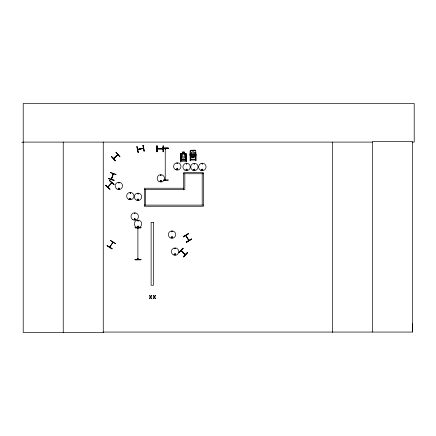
<?xml version="1.0" encoding="UTF-8"?>
<svg xmlns="http://www.w3.org/2000/svg" width="436" height="436" viewBox="0 0 436 436"><rect width="100%" height="100%" fill="white"/><g stroke="black" fill="none" stroke-linecap="round" stroke-linejoin="round"><path stroke-width="0.65" d="M412.162 142.098L414.2 142.098L414.2 103.496L23.206 103.496L23.206 332.505L103.31 332.505L103.256 332.058L412.461 332.058L412.521 323.779M181.153 250.417L181.441 250.978M185.12 254.624L185.344 254.39M111.632 178.869L111.349 178.711L111.185 179.261L113.322 173.811L111.403 179.354M113.098 173.702L113.142 174.411M138.13 259.327L138.098 258.859L137.874 259.376M165.484 148.382L165.249 149.025L165.249 148.365M165.184 179.419C166.192 179.774 164.628 179.43 165.484 179.828M118.706 182.771L119.039 182.815L118.706 182.853M130.587 193.099C130.124 191.856 129.797 194.107 130.631 193.023M129.955 198.843C131.236 197.633 130.021 200.326 130.059 198.593M134.408 213.433C135.367 212.381 134.724 214.643 134.479 213.286M134.882 213.471L134.55 213.433L134.909 213.384M137.852 193.769L138.168 193.862L137.934 193.633M138.321 193.851C137.634 192.756 137.787 194.592 138.217 193.976M135.116 219.357C134.25 218 134.479 220.267 134.98 219.499M138.321 220.889C137.781 219.635 137.553 221.886 138.305 220.807M160.557 175.299C161.598 174.318 160.628 176.509 160.639 175.092M160.671 175.25L161.004 175.207L160.71 175.376M176.962 163.358C177.915 162.492 177.278 164.198 177.027 163.505M177.109 163.315L177.408 163.489L177.169 163.249M176.896 169.075C178.117 170.525 177.011 167.637 177.103 169.484M171.713 231.445C172.253 232.704 172.487 230.448 171.735 231.527M171.844 231.527L172.182 231.44L171.898 231.658M186.292 163.783C186.859 164.944 187.011 162.977 186.352 163.718M194.069 163.865C195.023 162.993 194.385 164.704 194.134 164.012M194.538 163.903L194.216 163.914L194.527 163.789M193.987 169.686C195.045 168.476 194.576 170.885 194.047 169.773M202.026 163.783C202.587 164.944 202.745 162.977 202.081 163.718M112.87 174.187L113.12 174.378M137.863 227.99L138.098 227.87M137.863 258.924L138.157 258.919M165.217 148.491L165.517 148.491M181.005 250.596L185.175 254.629M184.771 254.243L185.398 254.488M137.662 149.325L143.537 148.442L137.705 149.526M110.401 172.787L110.51 172.476L116.085 174.395L115.992 174.678L110.428 172.71M113.355 173.784L111.502 179.256M114.101 180.264L113.992 180.575L108.417 178.662L108.51 178.373L114.101 180.264L108.488 178.455M188.728 240.427L188.793 239.909L188.374 239.991M109.812 247.136L112.951 242.225L109.752 247.19M118.516 188.434C118.826 190.009 119.617 187.687 118.608 188.385M130.609 199.018L130.397 198.5M137.901 220.698L138.168 220.899L137.858 220.769M186.739 163.941L186.434 163.816L186.761 163.773M202.179 163.773L202.429 164.023L202.288 163.691M172.373 237.549C172.062 235.974 171.266 238.29 172.275 237.598M174.798 248.373C175.043 249.637 175.703 247.779 174.869 248.324M174.732 254.15C174.983 255.828 175.959 253.202 174.738 254.259M190.08 151.793L190.745 150.262L195.29 150.235L195.889 151.712L195.889 155.75L195.274 156.29L193.955 156.257L193.955 157.788L192.014 157.761L192.014 156.268C189.12 157.096 190.129 153.456 190.08 151.75L190.794 150.311M185.567 159.538L186.216 158.061M186.281 158.066L185.616 159.587L181.071 159.587L180.471 158.11M112.423 242.525L112.657 242.825M137.89 258.799L137.852 259.42L137.89 258.859M143.411 148.393L137.765 149.515M157.151 148.709L157.271 148.97M162.394 148.709L162.388 148.976M108.308 186.837L108.063 186.619M111.796 182.924L107.943 187.202M185.78 235.462L188.788 240.541M186.292 235.914L185.987 235.353M111.349 178.771L111.687 178.716M110.542 240.301L110.363 240.574L115.377 243.686M112.15 248.722L111.97 249L107.022 245.795L107.18 245.544L112.15 248.722L107.136 245.61M115.333 243.757L115.507 243.479L110.526 240.323M107.79 186.924L111.834 182.793M113.998 158.339L113.78 158.094L114.003 158.279M113.676 158.633L117.922 154.676M130.179 192.897L130.397 193.181L130.228 192.886M177.528 169.43L177.457 168.874M202.053 169.402C201.863 171.086 203.481 168.797 202.032 169.506M157.211 148.709L162.988 148.709L162.928 148.97M157.723 148.932L157.745 148.654L157.679 148.97M109.818 246.596L110.106 246.634M105.626 185.164L105.408 185.409L109.818 189.333L110.036 189.088L105.621 185.175L109.981 189.153M108.76 186.205L111.011 183.676M178.973 252.548L183.076 248.313M183.109 248.34L179.022 252.597L178.798 252.379L182.902 248.144L183.136 248.373M185.349 254.477L181.191 250.406L181.038 250.673L185.207 254.717M184.717 254.243L185.049 254.106M183.327 256.771L187.404 252.504L183.267 256.711L183.502 256.94L187.605 252.706L187.371 252.477M183.485 256.918L187.589 252.684M112.673 242.683L112.761 242.111M113.6 158.66L117.742 154.567L113.425 158.502M115.486 160.753L115.24 160.977L111.267 156.617L111.507 156.399L115.486 160.753L111.48 156.426M113.622 158.573L117.938 154.687M195.889 155.75L195.241 156.241L190.794 156.23L190.145 155.734M186.041 155.249L186.515 155.249L186.515 161.816L186.09 161.816L186.09 161.222L180.962 161.222L180.962 161.985L180.493 161.985L180.471 154.072L181.087 153.543L182.471 153.592L182.471 152.104L184.346 152.093M180.471 154.115L181.12 153.592L185.567 153.63L186.281 154.11L186.281 158.11M137.809 226.279C137.187 227.859 139.346 226.066 137.76 226.377M175.168 248.689L175.076 248.351L175.076 248.689M108.084 186.641L108.417 186.722M183.305 236.873L188.341 233.805M186.085 236.089L186.254 235.794M186.434 242.018L191.475 238.95M186.564 242.236L191.606 239.173L191.453 238.917L186.412 241.98L186.581 242.263L191.622 239.195M112.613 242.776L112.908 242.302M193.889 156.246L194.854 155.745L194.854 152.96L193.889 151.777L192.08 151.788L191.115 152.987L191.115 155.772L192.08 156.262M182.471 153.63L181.507 154.131L181.507 156.911L182.471 158.099L184.281 158.099L185.245 156.911L185.245 154.131L184.281 153.63L184.346 152.055L182.406 152.055L182.406 153.581M142.915 148.229L142.866 148.572M186.712 170.073C187.72 168.705 185.169 169.876 186.782 169.991M161.026 181.425C159.347 181.109 162.159 180.346 160.846 181.518M138.114 199.977C139.008 198.642 136.806 199.721 138.01 199.939M172.204 237.653L171.686 237.44M142.91 148.202L142.866 148.513M117.469 155.129L117.349 154.84L117.507 155.183M137.721 149.314L143.362 148.147M138.267 152.317L137.95 152.382L136.8 146.594L137.095 146.534L138.256 152.322M144.049 151.145L144.37 151.079L143.199 145.297L142.877 145.362L144.049 151.145L142.959 145.346M168.296 148.022L162.399 148.06L162.399 148.387L168.301 148.349L168.296 148.022L162.399 148.087M162.399 148.344L168.301 148.267M190.745 150.306L195.29 150.235M190.08 154.388L195.889 154.355M192.08 157.712L193.889 157.701L193.889 156.208M163.538 179.964L168.301 179.932L168.301 180.259L163.713 180.264M135.046 227.805L140.948 227.766M135.051 259.556L140.948 259.518M135.051 259.774L140.948 259.736L140.948 259.436L135.051 259.513L135.051 259.802L140.948 259.763M21.8 142.261L23.206 142.256M23.206 142.098L372.442 142.098M156.824 145.858L157.151 145.858L157.151 151.761L156.824 151.761L156.824 145.858L156.851 151.761M158.453 148.889L161.843 148.889M163.053 148.976L157.271 148.943M163.048 151.761L163.375 151.761L163.347 145.858L163.048 145.858L163.091 151.761M195.263 152.802L195.628 152.802M184.281 153.592L185.594 153.581L186.281 154.066M180.962 153.973L181.327 153.973M185.676 153.963L186.041 153.963M190.543 153.984L190.074 153.984L190.074 160.824L190.543 160.824L190.543 160.061L195.671 160.061L195.671 160.655L196.096 160.655L196.096 154.088L195.628 154.088M195.263 159.222L195.628 159.222M190.543 159.38L190.908 159.38L190.908 152.813L190.543 152.813L190.543 159.467L195.628 159.467L195.628 152.66M195.628 159.369L195.263 159.369L195.263 152.66M181.12 159.5L185.567 159.5M185.676 160.388L186.041 160.388M186.041 160.53L185.676 160.53L185.676 153.821L186.041 153.821L186.041 160.628L180.962 160.628L180.962 153.832L181.327 153.832L181.327 160.541L180.962 160.541M203.345 173.648L202.195 173.648L202.195 205.111M183.681 173.746L203.345 173.746M183.681 188.232L144.354 188.232L144.354 206.261L203.345 206.261L203.345 172.602L183.681 172.602L183.681 189.48L184.826 189.48L184.826 173.746M144.354 189.382L183.681 189.382M144.354 205.111L203.345 205.111M118.946 182.504C117.78 183.066 119.747 183.224 119.006 182.559M188.783 240.443L185.818 235.582M194.565 169.381L194.739 169.686M165.228 179.872L165.249 148.431L165.249 148.959M137.874 228.448L138.098 227.93M109.61 180.7L114.014 184.624M185.987 235.407L188.984 240.345M180.471 158.066L181.12 159.538M137.836 228.404L137.896 227.93L137.896 259.393M137.018 146.55L138.19 152.333M165.451 148.425L165.457 148.959M165.244 179.36L165.249 179.888M412.461 332.058L412.461 141.651L372.442 141.651L372.442 332.058M332.417 142.098L332.417 332.505M192.08 156.219L192.08 157.75M186.216 154.088L186.216 158.099M163.129 145.858L163.129 151.761M157.107 145.858L157.069 151.761M145.499 189.382L145.499 205.111M103.25 142.098L103.25 332.505M63.231 142.098L63.231 332.505M118.347 188.494C118.995 190.521 119.922 187.066 118.347 188.494M129.792 198.707C130.446 200.734 131.372 197.274 129.792 198.707M134.217 219.112C134.871 221.145 135.798 217.684 134.217 219.112M137.498 199.448C138.147 201.481 139.073 198.02 137.498 199.448M137.498 226.486C138.147 228.519 139.073 225.058 137.498 226.486M160.334 180.978C160.988 183.006 161.914 179.55 160.334 180.978M176.771 169.043C177.419 171.07 178.346 167.609 176.771 169.043M171.512 237.211C172.166 239.239 173.092 235.778 171.512 237.211M174.564 254.215C175.212 256.243 176.144 252.782 174.564 254.215M186.09 169.55C186.744 171.577 187.671 168.116 186.09 169.55M193.878 169.55C194.527 171.577 195.453 168.116 193.878 169.55M201.824 169.55C202.473 171.577 203.399 168.116 201.824 169.55M151.319 295.499L150.562 296.725L149.821 295.499L149.346 295.499L150.306 297.058L149.314 298.616L149.766 298.616L150.534 297.368L151.297 298.616L151.772 298.616L150.796 297.036L151.766 295.499L151.319 295.499M155.145 295.499L154.393 296.725L153.646 295.499L153.172 295.499L154.131 297.058L153.145 298.616L153.592 298.616L154.366 297.368L155.123 298.616L155.598 298.616L154.622 297.036L155.598 295.499L155.145 295.499M109.774 180.515L109.556 180.76L113.96 184.684L114.178 184.439L109.774 180.515M116.107 152.202L115.867 152.42L119.84 156.78L120.085 156.562L116.09 152.219M188.216 233.598L183.175 236.661L183.343 236.939L188.385 233.876L188.216 233.598M193.889 152.965L192.08 152.982L192.08 155.766L193.889 155.75L193.889 152.965M193.568 156.998L192.407 157.004L192.407 157.5L193.568 157.494L193.568 156.998M140.942 227.548L135.046 227.559L135.046 227.886L140.948 227.848L140.942 227.521M183.959 152.393L182.793 152.393L182.793 152.889L183.959 152.889L183.959 152.393M184.281 154.131L182.471 154.131L182.471 156.911L184.281 156.911L184.281 154.131M153.412 222.327L151.123 222.327L151.123 285.253L153.412 285.253L153.412 222.327M136.146 227.102A3.733 3.733 0 0 0 141.738 223.87A3.733 3.733 0 0 0 136.146 220.638A3.733 3.733 0 0 0 136.146 227.102M137.727 227.118A0.572 0.572 0 0 0 138.583 226.627A0.572 0.572 0 0 0 137.727 226.131A0.572 0.572 0 0 0 137.727 227.118M136.168 200.015A3.679 3.679 0 0 0 141.689 196.832A3.679 3.679 0 0 0 136.168 193.644A3.679 3.679 0 0 0 136.168 200.015M137.727 200.08A0.572 0.572 0 0 0 138.583 199.59A0.572 0.572 0 0 0 137.727 199.094A0.572 0.572 0 0 0 137.727 200.08M128.473 199.268A3.673 3.673 0 0 0 133.977 196.086A3.673 3.673 0 0 0 128.473 192.903A3.673 3.673 0 0 0 128.473 199.268M130.021 199.339A0.572 0.572 0 0 0 130.876 198.843A0.572 0.572 0 0 0 130.021 198.347A0.572 0.572 0 0 0 130.021 199.339M132.866 219.728A3.733 3.733 0 0 0 138.463 216.496A3.733 3.733 0 0 0 132.866 213.264A3.733 3.733 0 0 0 132.866 219.728M134.446 219.744A0.572 0.572 0 0 0 135.302 219.254A0.572 0.572 0 0 0 134.446 218.758A0.572 0.572 0 0 0 134.446 219.744M159.009 181.54A3.673 3.673 0 0 0 164.519 178.362A3.673 3.673 0 0 0 159.009 175.179A3.673 3.673 0 0 0 159.009 181.54M160.562 181.61A0.572 0.572 0 0 0 161.418 181.12A0.572 0.572 0 0 0 160.562 180.624A0.572 0.572 0 0 0 160.562 181.61M200.473 170.16A3.733 3.733 0 0 0 206.07 166.928A3.733 3.733 0 0 0 200.473 163.696A3.733 3.733 0 0 0 200.473 170.16M202.053 170.176A0.572 0.572 0 0 0 202.909 169.686A0.572 0.572 0 0 0 202.053 169.19A0.572 0.572 0 0 0 202.053 170.176M192.554 170.105A3.673 3.673 0 0 0 198.064 166.928A3.673 3.673 0 0 0 192.554 163.745A3.673 3.673 0 0 0 192.554 170.105M194.102 170.176A0.572 0.572 0 0 0 194.957 169.686A0.572 0.572 0 0 0 194.102 169.19A0.572 0.572 0 0 0 194.102 170.176M184.766 170.116A3.679 3.679 0 0 0 190.287 166.928A3.679 3.679 0 0 0 184.766 163.74A3.679 3.679 0 0 0 184.766 170.116M186.319 170.176A0.572 0.572 0 0 0 187.175 169.686A0.572 0.572 0 0 0 186.319 169.19A0.572 0.572 0 0 0 186.319 170.176M175.441 169.615A3.684 3.684 0 0 0 180.967 166.421A3.684 3.684 0 0 0 175.441 163.228A3.684 3.684 0 0 0 175.441 169.615M176.88 169.582A0.572 0.572 0 0 0 177.834 169.326A0.572 0.572 0 0 0 177.136 168.628A0.572 0.572 0 0 0 176.88 169.582M117.022 189.06A3.679 3.679 0 0 0 122.538 185.878A3.679 3.679 0 0 0 117.022 182.689A3.679 3.679 0 0 0 117.022 189.06M118.576 189.126A0.572 0.572 0 0 0 119.431 188.635A0.572 0.572 0 0 0 118.576 188.139A0.572 0.572 0 0 0 118.576 189.126M170.182 237.784A3.684 3.684 0 0 0 175.713 234.59A3.684 3.684 0 0 0 170.182 231.396A3.684 3.684 0 0 0 170.182 237.784M171.62 237.751A0.572 0.572 0 0 0 172.58 237.495A0.572 0.572 0 0 0 171.877 236.797A0.572 0.572 0 0 0 171.62 237.751M173.234 254.788A3.684 3.684 0 0 0 178.765 251.594A3.684 3.684 0 0 0 173.234 248.4A3.684 3.684 0 0 0 173.234 254.788M174.792 254.847A0.572 0.572 0 0 0 175.648 254.352A0.572 0.572 0 0 0 174.792 253.856A0.572 0.572 0 0 0 174.792 254.847"/></g></svg>
